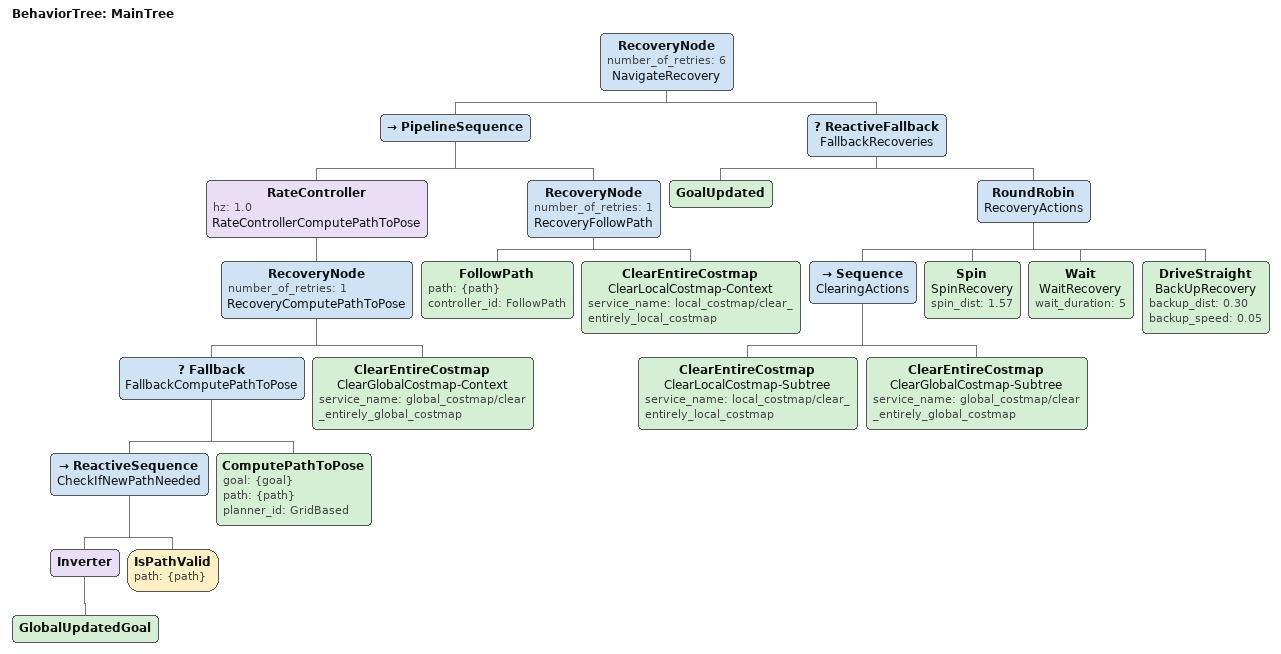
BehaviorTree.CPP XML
<root main_tree_to_execute="MainTree">
  <BehaviorTree ID="MainTree">
    <RecoveryNode number_of_retries="6" name="NavigateRecovery">
      <PipelineSequence>
        <RateController hz="1.0" name="RateControllerComputePathToPose">
          <RecoveryNode number_of_retries="1" name="RecoveryComputePathToPose">
            <Fallback name="FallbackComputePathToPose">
              <ReactiveSequence name="CheckIfNewPathNeeded">
                <Inverter>
                  <GlobalUpdatedGoal/>
                </Inverter>
                <IsPathValid path="{path}"/>
              </ReactiveSequence>
              <ComputePathToPose goal="{goal}" path="{path}" planner_id="GridBased"/>
            </Fallback>
            <ClearEntireCostmap name="ClearGlobalCostmap-Context" service_name="global_costmap/clear_entirely_global_costmap"/>
          </RecoveryNode>
        </RateController>
        <RecoveryNode number_of_retries="1" name="RecoveryFollowPath">
          <FollowPath path="{path}" controller_id="FollowPath"/>
          <ClearEntireCostmap name="ClearLocalCostmap-Context" service_name="local_costmap/clear_entirely_local_costmap"/>
        </RecoveryNode>
      </PipelineSequence>
      <ReactiveFallback name="FallbackRecoveries">
        <GoalUpdated/>
        <RoundRobin name="RecoveryActions">
          <Sequence name="ClearingActions">
            <ClearEntireCostmap name="ClearLocalCostmap-Subtree" service_name="local_costmap/clear_entirely_local_costmap"/>
            <ClearEntireCostmap name="ClearGlobalCostmap-Subtree" service_name="global_costmap/clear_entirely_global_costmap"/>
          </Sequence>
          <Spin name="SpinRecovery" spin_dist="1.57"/>
          <Wait name="WaitRecovery" wait_duration="5"/>
          <DriveStraight name="BackUpRecovery" backup_dist="0.30" backup_speed="0.05"/>
        </RoundRobin>
      </ReactiveFallback>
    </RecoveryNode>
  </BehaviorTree>
</root>
